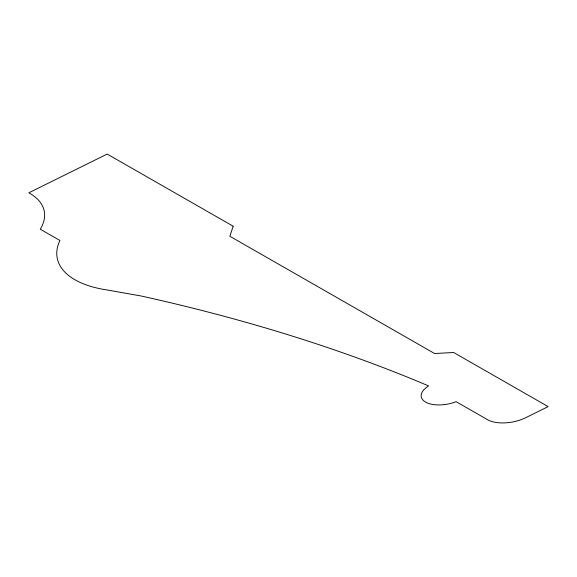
<?xml version="1.0" encoding="UTF-8"?>
<svg xmlns="http://www.w3.org/2000/svg" width="577" height="577" viewBox="0 0 577 577"><rect width="100%" height="100%" fill="white"/><g stroke="black" fill="none" stroke-linecap="round" stroke-linejoin="round"><path stroke-width="0.87" d="M233.173 226.22L229.855 236.267L434.589 353.521L453.659 352.497L548.15 406.612L525.77 417.676A27.725 13.567 -10.6 0 1 487.637 419.731L456.14 401.693A24.551 12.016 -10.6 0 1 425.574 402.104A24.551 12.016 -10.6 0 1 428.581 385.905A1795.242 878.562 -10.6 0 0 141.228 296.008L106.521 289.863A101.357 49.608 -10.6 0 1 59.929 240.472L40.246 229.199A84.668 41.436 -10.6 0 0 28.85 192.812L107.185 154.066L233.173 226.22"/></g></svg>
